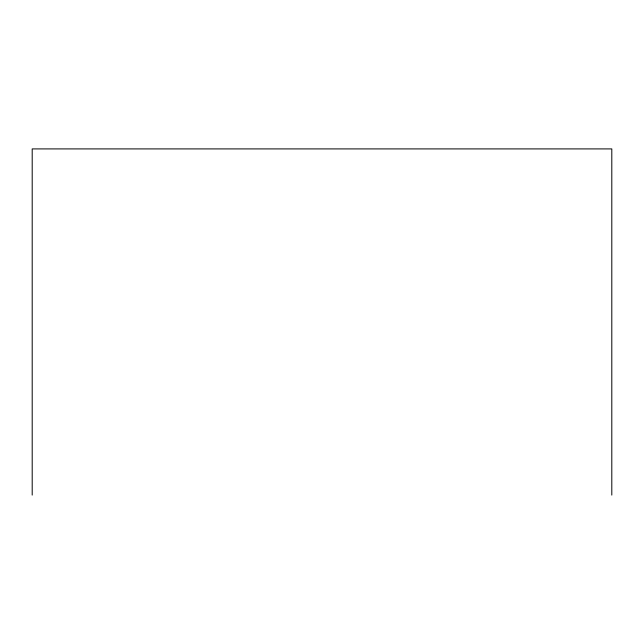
<?xml version="1.0" encoding="UTF-8"?>
<svg xmlns="http://www.w3.org/2000/svg" width="644" height="644" viewBox="0 0 644 644"><rect width="100%" height="100%" fill="white"/><g stroke="black" fill="none" stroke-linecap="round" stroke-linejoin="round"><path stroke-width="0.97" d="M611.8 495.091L611.8 148.909L32.2 148.909L32.2 495.091"/></g></svg>
